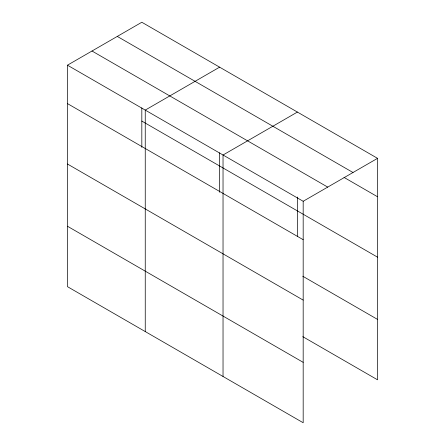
<?xml version="1.0" encoding="UTF-8"?>
<svg xmlns="http://www.w3.org/2000/svg" width="445" height="445" viewBox="0 0 445 445"><rect width="100%" height="100%" fill="white"/><g stroke="black" fill="none" stroke-linecap="round" stroke-linejoin="round"><path stroke-width="0.67" d="M303.178 300.102L303.178 201.273L67.456 65.187L67.456 286.658L303.178 422.75L303.178 300.102L67.456 164.01M302.778 336.654L377.544 379.813L377.544 158.342L141.822 22.25L67.456 65.187M219.613 67.162L145.248 110.093L145.248 331.57M297.399 112.068L223.034 155.005L223.034 376.481M303.178 201.273L377.544 158.342M117.285 36.418L353.002 172.51M344.046 177.422L377.544 196.762M91.998 51.014L327.715 187.106M141.822 121.079L377.544 257.171M67.456 103.602L303.178 239.694M302.778 276.245L377.544 319.41M67.456 226.249L303.178 362.341M297.399 197.013L297.399 236.484M219.613 152.796L219.613 192.268M141.822 107.885L141.822 147.356"/></g></svg>
